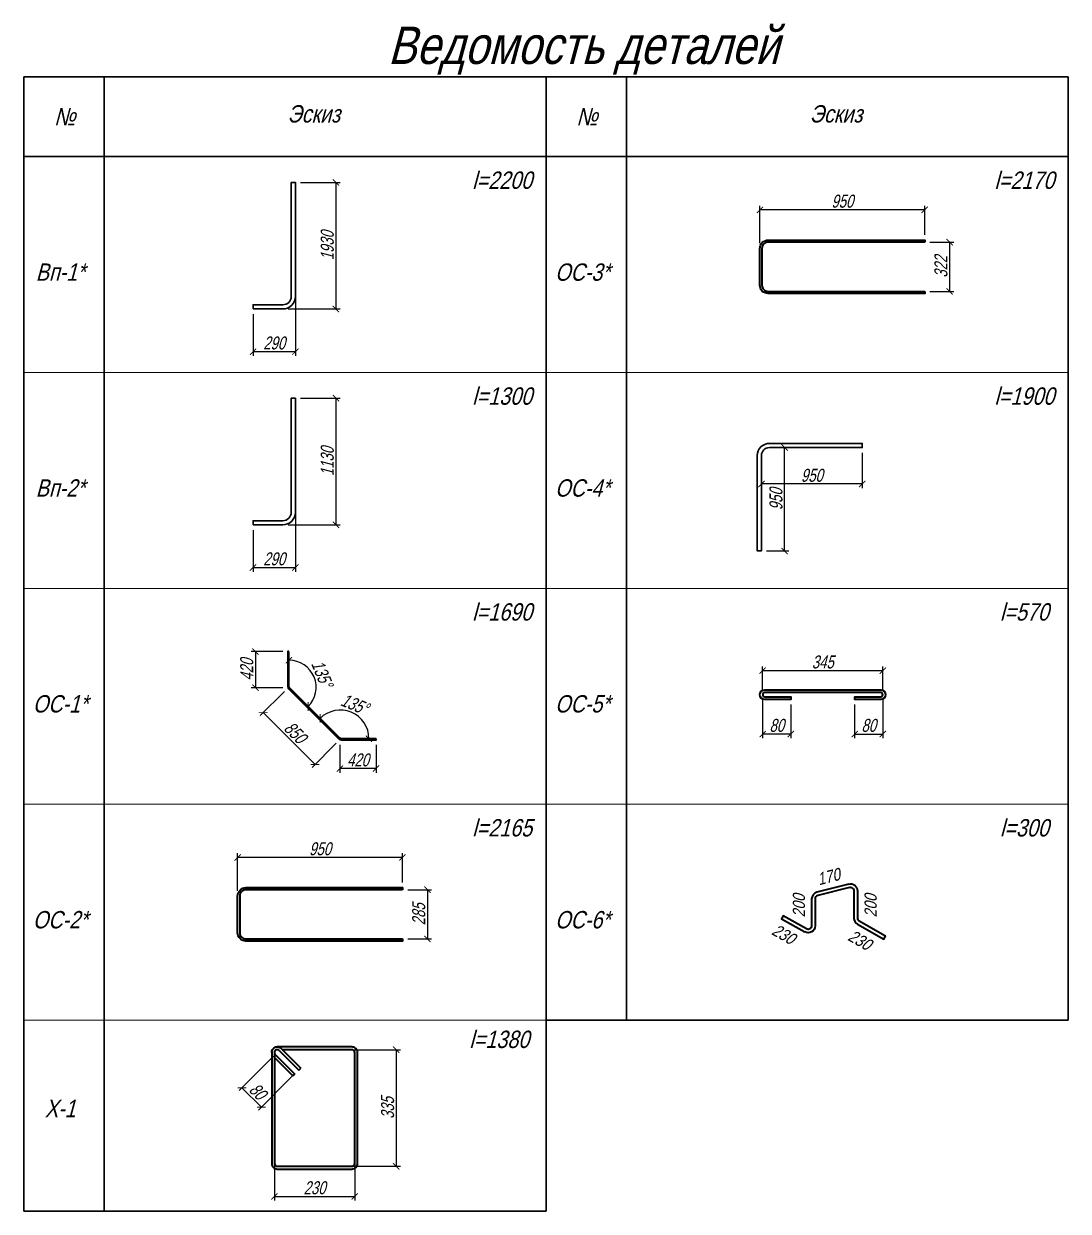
# Model space of a CAD drawing. Header units: millimetres. Extents: x 5929542 to 6152618, y 10240044 to 10382466.
# Drawn here: x 6096213 to 6099221, y 10246979 to 10250402 of the extents above; entities that cross this region are included whole.
import ezdxf
from ezdxf.enums import TextEntityAlignment as Align

# ---------------------------------------------------------------- set-up
doc = ezdxf.new("R2010")
doc.units = ezdxf.units.MM
doc.header["$PDMODE"] = 35
doc.layers.get('Defpoints').update_dxf_attribs({"color": 253})
for name, color, linetype, lineweight in [('арматура', 7, 'Continuous', 40), ('Основная', 7, 'Continuous', 30), ('Построения', 7, 'Continuous', 13), ('Размеры', 172, 'Continuous', 13), ('Текст', 134, 'Continuous', 13)]:
    doc.layers.add(name, color=color, linetype=linetype, lineweight=lineweight)
doc.styles.add('GOST 2.304', font='mipgost.ttf', dxfattribs={"width": 0.75, "oblique": 15})
doc.dimstyles.new('1k100', dxfattribs={"dimscale": 100, "dimtxt": 2.5, "dimasz": 1.2, "dimexe": 0.8, "dimexo": 1, "dimgap": 0.4, "dimtad": 1, "dimdec": 0, "dimtxsty": 'GOST 2.304', "dimblk": 'ARCHTICK', "dimcen": 2.5, "dimadec": 0, "dimazin": 0, "dimtfac": 1, "dimtdec": 0, "dimtmove": 0, "dimatfit": 3, "dimfxl": 1.25, "dimarcsym": 0})

# ---------------------------------------------------------------- blocks, each defined once
blk = doc.blocks.new('_ArchTick')
at = {"color": 0, "linetype": 'ByBlock', "const_width": 0.15}
blk.add_lwpolyline([(-0.5, -0.5), (0.5, 0.5)], dxfattribs=at)
blk = doc.blocks.new('*D671')
at = {"layer": 'Defpoints', "color": 0, "ltscale": 25, "transparency": 16777216}
for p in [(6096973.7, 10248592), (6096880, 10248488.1), (6096974.4, 10248488.1)]:
    blk.add_point(p, dxfattribs=at)
at = {"layer": 'Размеры', "color": 0, "lineweight": -2, "ltscale": 25, "transparency": 16777216}
for p, q in [((6096958.7, 10248592), (6096868, 10248592)), ((6096880, 10248592), (6096880, 10248488.1)), ((6096959.4, 10248488.1), (6096868, 10248488.1))]:
    blk.add_line(p, q, dxfattribs=at)
at = {"layer": 'Размеры', "color": 0, "lineweight": -2, "ltscale": 25, "transparency": 16777216, "xscale": 18, "yscale": 18, "zscale": 18}
for p, rotation in [((6096880, 10248592), 90), ((6096880, 10248488.1), 270)]:
    blk.add_blockref('_ArchTick', p, dxfattribs=dict(at, rotation=rotation))
at = {"layer": 'Размеры', "color": 0, "ltscale": 25, "transparency": 16777216, "insert": (6096855.3, 10248540.1), "char_height": 37.5, "attachment_point": 5, "rotation": 90, "style": 'GOST 2.304'}
blk.add_mtext('420', dxfattribs=at)
blk = doc.blocks.new('*D672')
at = {"layer": 'Defpoints', "color": 0, "ltscale": 25, "transparency": 16777216}
for p in [(6096974.4, 10248488.1), (6097123.6, 10248338.9), (6097051.8, 10248267)]:
    blk.add_point(p, dxfattribs=at)
at = {"layer": 'Размеры', "color": 0, "lineweight": -2, "ltscale": 25, "transparency": 16777216}
for p, q in [((6096963.8, 10248477.5), (6096894.1, 10248407.7)), ((6096902.6, 10248416.2), (6097051.8, 10248267)), ((6097113, 10248328.3), (6097043.3, 10248258.6))]:
    blk.add_line(p, q, dxfattribs=at)
at = {"layer": 'Размеры', "color": 0, "lineweight": -2, "ltscale": 25, "transparency": 16777216, "xscale": 18, "yscale": 18, "zscale": 18}
for p, rotation in [((6096902.6, 10248416.2), 135), ((6097051.8, 10248267), 315)]:
    blk.add_blockref('_ArchTick', p, dxfattribs=dict(at, rotation=rotation))
at = {"layer": 'Размеры', "color": 0, "ltscale": 25, "transparency": 16777216, "insert": (6096994.7, 10248359.1), "char_height": 37.5, "attachment_point": 5, "rotation": 315, "style": 'GOST 2.304'}
blk.add_mtext('850', dxfattribs=at)
blk = doc.blocks.new('*D673')
at = {"layer": 'Defpoints', "color": 0, "ltscale": 25, "transparency": 16777216}
for p in [(6097123.6, 10248338.9), (6097227.6, 10248338.2), (6097123.6, 10248255)]:
    blk.add_point(p, dxfattribs=at)
at = {"layer": 'Размеры', "color": 0, "lineweight": -2, "ltscale": 25, "transparency": 16777216}
for p, q in [((6097123.6, 10248323.9), (6097123.6, 10248243)), ((6097227.6, 10248323.2), (6097227.6, 10248243)), ((6097227.6, 10248255), (6097123.6, 10248255))]:
    blk.add_line(p, q, dxfattribs=at)
at = {"layer": 'Размеры', "color": 0, "lineweight": -2, "ltscale": 25, "transparency": 16777216, "xscale": 18, "yscale": 18, "zscale": 18, "rotation": 180}
blk.add_blockref('_ArchTick', (6097123.6, 10248255), dxfattribs=at)
at = {"layer": 'Размеры', "color": 0, "lineweight": -2, "ltscale": 25, "transparency": 16777216, "xscale": 18, "yscale": 18, "zscale": 18}
blk.add_blockref('_ArchTick', (6097227.6, 10248255), dxfattribs=at)
at = {"layer": 'Размеры', "color": 0, "ltscale": 25, "transparency": 16777216, "insert": (6097175.6, 10248279.8), "char_height": 37.5, "attachment_point": 5, "style": 'GOST 2.304'}
blk.add_mtext('420', dxfattribs=at)
blk = doc.blocks.new('*D674')
at = {"layer": 'Defpoints', "color": 0, "ltscale": 25, "transparency": 16777216}
for p in [(6096978.5, 10248487.3), (6097183, 10248399.6), (6097122.8, 10248343), (6097127.1, 10248341.2), (6097227.6, 10248341.2)]:
    blk.add_point(p, dxfattribs=at)
at = {"layer": 'Размеры', "color": 0, "lineweight": -2, "ltscale": 25, "transparency": 16777216}
blk.add_arc((6097124.6, 10248341.2), 82.6, 360, 135, dxfattribs=at)
at = {"layer": 'Размеры', "color": 0, "lineweight": -2, "ltscale": 25, "transparency": 16777216, "xscale": 18, "yscale": 18, "zscale": 18}
for p, rotation in [((6097066.2, 10248399.6), 225.0000000005846), ((6097207.1, 10248341.2), 269.9999999990226)]:
    blk.add_blockref('_ArchTick', p, dxfattribs=dict(at, rotation=rotation))
at = {"layer": 'Размеры', "color": 0, "ltscale": 25, "transparency": 16777216, "insert": (6097165.6, 10248440.4), "char_height": 37.5, "attachment_point": 5, "rotation": 337.5, "style": 'GOST 2.304'}
blk.add_mtext('135°', dxfattribs=at)
blk = doc.blocks.new('*D675')
at = {"layer": 'Defpoints', "color": 0, "ltscale": 25, "transparency": 16777216}
for p in [(6096976.7, 10248592), (6096976.7, 10248491.5), (6096978.5, 10248487.3), (6097055, 10248489), (6097122.8, 10248343)]:
    blk.add_point(p, dxfattribs=at)
at = {"layer": 'Размеры', "color": 0, "lineweight": -2, "ltscale": 25, "transparency": 16777216}
blk.add_arc((6096976.7, 10248489), 78.3, 315, 90, dxfattribs=at)
at = {"layer": 'Размеры', "color": 0, "lineweight": -2, "ltscale": 25, "transparency": 16777216, "xscale": 18, "yscale": 18, "zscale": 18}
for p, rotation in [((6096976.7, 10248567.3), 180.0000000008653), ((6097032.1, 10248433.7), 225.0000000001249)]:
    blk.add_blockref('_ArchTick', p, dxfattribs=dict(at, rotation=rotation))
at = {"layer": 'Размеры', "color": 0, "ltscale": 25, "transparency": 16777216, "insert": (6097071.9, 10248528.5), "char_height": 37.5, "attachment_point": 5, "rotation": 292.5, "style": 'GOST 2.304'}
blk.add_mtext('135°', dxfattribs=at)
blk = doc.blocks.new('*D676')
at = {"layer": 'Defpoints', "color": 0, "ltscale": 25, "transparency": 16777216}
for p in [(6097303.8, 10247905.9), (6097303.8, 10247763.9), (6097375.5, 10247763.9)]:
    blk.add_point(p, dxfattribs=at)
at = {"layer": 'Размеры', "color": 0, "lineweight": -2, "ltscale": 25, "transparency": 16777216}
for p, q in [((6097318.8, 10247905.9), (6097387.5, 10247905.9)), ((6097375.5, 10247905.9), (6097375.5, 10247763.9)), ((6097318.8, 10247763.9), (6097387.5, 10247763.9))]:
    blk.add_line(p, q, dxfattribs=at)
at = {"layer": 'Размеры', "color": 0, "lineweight": -2, "ltscale": 25, "transparency": 16777216, "xscale": 18, "yscale": 18, "zscale": 18}
for p, rotation in [((6097375.5, 10247905.9), 90), ((6097375.5, 10247763.9), 270)]:
    blk.add_blockref('_ArchTick', p, dxfattribs=dict(at, rotation=rotation))
at = {"layer": 'Размеры', "color": 0, "ltscale": 25, "transparency": 16777216, "insert": (6097350.7, 10247834.9), "char_height": 37.5, "attachment_point": 5, "rotation": 90, "style": 'GOST 2.304'}
blk.add_mtext('285', dxfattribs=at)
blk = doc.blocks.new('*D677')
at = {"layer": 'Defpoints', "color": 0, "ltscale": 25, "transparency": 16777216}
for p in [(6096828.8, 10247998.9), (6096828.8, 10247887.9), (6097303.8, 10247911.9)]:
    blk.add_point(p, dxfattribs=at)
at = {"layer": 'Размеры', "color": 0, "lineweight": -2, "ltscale": 25, "transparency": 16777216}
for p, q in [((6096828.8, 10247902.9), (6096828.8, 10248010.9)), ((6097303.8, 10247998.9), (6096828.8, 10247998.9)), ((6097303.8, 10247926.9), (6097303.8, 10248010.9))]:
    blk.add_line(p, q, dxfattribs=at)
at = {"layer": 'Размеры', "color": 0, "lineweight": -2, "ltscale": 25, "transparency": 16777216, "xscale": 18, "yscale": 18, "zscale": 18, "rotation": 180}
blk.add_blockref('_ArchTick', (6096828.8, 10247998.9), dxfattribs=at)
at = {"layer": 'Размеры', "color": 0, "lineweight": -2, "ltscale": 25, "transparency": 16777216, "xscale": 18, "yscale": 18, "zscale": 18}
blk.add_blockref('_ArchTick', (6097303.8, 10247998.9), dxfattribs=at)
at = {"layer": 'Размеры', "color": 0, "ltscale": 25, "transparency": 16777216, "insert": (6097066.3, 10248023.6), "char_height": 37.5, "attachment_point": 5, "style": 'GOST 2.304'}
blk.add_mtext('950', dxfattribs=at)
blk = doc.blocks.new('*D678')
at = {"layer": 'Defpoints', "color": 0, "ltscale": 25, "transparency": 16777216}
for p in [(6098808.1, 10249772.3), (6098808.1, 10249630.3), (6098879.8, 10249630.3)]:
    blk.add_point(p, dxfattribs=at)
at = {"layer": 'Размеры', "color": 0, "lineweight": -2, "ltscale": 25, "transparency": 16777216}
for p, q in [((6098823.1, 10249772.3), (6098891.8, 10249772.3)), ((6098879.8, 10249772.3), (6098879.8, 10249630.3)), ((6098823.1, 10249630.3), (6098891.8, 10249630.3))]:
    blk.add_line(p, q, dxfattribs=at)
at = {"layer": 'Размеры', "color": 0, "lineweight": -2, "ltscale": 25, "transparency": 16777216, "xscale": 18, "yscale": 18, "zscale": 18}
for p, rotation in [((6098879.8, 10249772.3), 90), ((6098879.8, 10249630.3), 270)]:
    blk.add_blockref('_ArchTick', p, dxfattribs=dict(at, rotation=rotation))
at = {"layer": 'Размеры', "color": 0, "ltscale": 25, "transparency": 16777216, "insert": (6098855, 10249701.3), "char_height": 37.5, "attachment_point": 5, "rotation": 90, "style": 'GOST 2.304'}
blk.add_mtext('322', dxfattribs=at)
blk = doc.blocks.new('*D679')
at = {"layer": 'Defpoints', "color": 0, "ltscale": 25, "transparency": 16777216}
for p in [(6098333.1, 10249865.3), (6098808.1, 10249778.3), (6098333.1, 10249754.3)]:
    blk.add_point(p, dxfattribs=at)
at = {"layer": 'Размеры', "color": 0, "lineweight": -2, "ltscale": 25, "transparency": 16777216}
for p, q in [((6098333.1, 10249769.3), (6098333.1, 10249877.3)), ((6098808.1, 10249865.3), (6098333.1, 10249865.3)), ((6098808.1, 10249793.3), (6098808.1, 10249877.3))]:
    blk.add_line(p, q, dxfattribs=at)
at = {"layer": 'Размеры', "color": 0, "lineweight": -2, "ltscale": 25, "transparency": 16777216, "xscale": 18, "yscale": 18, "zscale": 18, "rotation": 180}
blk.add_blockref('_ArchTick', (6098333.1, 10249865.3), dxfattribs=at)
at = {"layer": 'Размеры', "color": 0, "lineweight": -2, "ltscale": 25, "transparency": 16777216, "xscale": 18, "yscale": 18, "zscale": 18}
blk.add_blockref('_ArchTick', (6098808.1, 10249865.3), dxfattribs=at)
at = {"layer": 'Размеры', "color": 0, "ltscale": 25, "transparency": 16777216, "insert": (6098570.6, 10249890), "char_height": 37.5, "attachment_point": 5, "style": 'GOST 2.304'}
blk.add_mtext('950', dxfattribs=at)
blk = doc.blocks.new('*D682')
at = {"layer": 'Defpoints', "color": 0, "ltscale": 15, "transparency": 16777216}
for p in [(6098341.2, 10248468.3), (6098422.2, 10248454.3), (6098341.2, 10248354.6)]:
    blk.add_point(p, dxfattribs=at)
at = {"layer": 'Размеры', "color": 0, "lineweight": -2, "ltscale": 15, "transparency": 16777216}
for p, q in [((6098341.2, 10248453.3), (6098341.2, 10248342.6)), ((6098422.2, 10248439.3), (6098422.2, 10248342.6)), ((6098422.2, 10248354.6), (6098341.2, 10248354.6))]:
    blk.add_line(p, q, dxfattribs=at)
at = {"layer": 'Размеры', "color": 0, "lineweight": -2, "ltscale": 15, "transparency": 16777216, "xscale": 18, "yscale": 18, "zscale": 18, "rotation": 180}
blk.add_blockref('_ArchTick', (6098341.2, 10248354.6), dxfattribs=at)
at = {"layer": 'Размеры', "color": 0, "lineweight": -2, "ltscale": 15, "transparency": 16777216, "xscale": 18, "yscale": 18, "zscale": 18}
blk.add_blockref('_ArchTick', (6098422.2, 10248354.6), dxfattribs=at)
at = {"layer": 'Размеры', "color": 0, "ltscale": 15, "transparency": 16777216, "insert": (6098381.7, 10248379.3), "char_height": 37.5, "attachment_point": 5, "style": 'GOST 2.304'}
blk.add_mtext('80', dxfattribs=at)
blk = doc.blocks.new('*D680')
at = {"layer": 'Defpoints', "color": 0, "ltscale": 15, "transparency": 16777216}
for p in [(6098687.2, 10248468.3), (6098606.2, 10248454.3), (6098687.2, 10248354.6)]:
    blk.add_point(p, dxfattribs=at)
at = {"layer": 'Размеры', "color": 0, "lineweight": -2, "ltscale": 15, "transparency": 16777216}
for p, q in [((6098606.2, 10248439.3), (6098606.2, 10248342.6)), ((6098687.2, 10248453.3), (6098687.2, 10248342.6)), ((6098606.2, 10248354.6), (6098687.2, 10248354.6))]:
    blk.add_line(p, q, dxfattribs=at)
at = {"layer": 'Размеры', "color": 0, "lineweight": -2, "ltscale": 15, "transparency": 16777216, "xscale": 18, "yscale": 18, "zscale": 18, "rotation": 180}
blk.add_blockref('_ArchTick', (6098606.2, 10248354.6), dxfattribs=at)
at = {"layer": 'Размеры', "color": 0, "lineweight": -2, "ltscale": 15, "transparency": 16777216, "xscale": 18, "yscale": 18, "zscale": 18}
blk.add_blockref('_ArchTick', (6098687.2, 10248354.6), dxfattribs=at)
at = {"layer": 'Размеры', "color": 0, "ltscale": 15, "transparency": 16777216, "insert": (6098646.7, 10248379.3), "char_height": 37.5, "attachment_point": 5, "style": 'GOST 2.304'}
blk.add_mtext('80', dxfattribs=at)
blk = doc.blocks.new('*D681')
at = {"layer": 'Defpoints', "color": 0, "ltscale": 15, "transparency": 16777216}
for p in [(6098687.2, 10248537.3), (6098341.2, 10248468.3), (6098687.2, 10248468.3)]:
    blk.add_point(p, dxfattribs=at)
at = {"layer": 'Размеры', "color": 0, "lineweight": -2, "ltscale": 15, "transparency": 16777216}
for p, q in [((6098341.2, 10248483.3), (6098341.2, 10248549.3)), ((6098341.2, 10248537.3), (6098687.2, 10248537.3)), ((6098687.2, 10248483.3), (6098687.2, 10248549.3))]:
    blk.add_line(p, q, dxfattribs=at)
at = {"layer": 'Размеры', "color": 0, "lineweight": -2, "ltscale": 15, "transparency": 16777216, "xscale": 18, "yscale": 18, "zscale": 18, "rotation": 180}
blk.add_blockref('_ArchTick', (6098341.2, 10248537.3), dxfattribs=at)
at = {"layer": 'Размеры', "color": 0, "lineweight": -2, "ltscale": 15, "transparency": 16777216, "xscale": 18, "yscale": 18, "zscale": 18}
blk.add_blockref('_ArchTick', (6098687.2, 10248537.3), dxfattribs=at)
at = {"layer": 'Размеры', "color": 0, "ltscale": 15, "transparency": 16777216, "insert": (6098514.2, 10248562.1), "char_height": 37.5, "attachment_point": 5, "style": 'GOST 2.304'}
blk.add_mtext('345', dxfattribs=at)
blk = doc.blocks.new('*D683')
at = {"layer": 'Defpoints', "color": 0, "ltscale": 15, "transparency": 16777216}
for p in [(6098627.9, 10249180.1), (6098337.6, 10249157.1), (6098337.6, 10249075.3)]:
    blk.add_point(p, dxfattribs=at)
at = {"layer": 'Размеры', "color": 0, "lineweight": -2, "ltscale": 15, "transparency": 16777216}
for p, q in [((6098627.9, 10249165.1), (6098627.9, 10249063.3)), ((6098337.6, 10249142.1), (6098337.6, 10249063.3)), ((6098627.9, 10249075.3), (6098337.6, 10249075.3))]:
    blk.add_line(p, q, dxfattribs=at)
at = {"layer": 'Размеры', "color": 0, "lineweight": -2, "ltscale": 15, "transparency": 16777216, "xscale": 18, "yscale": 18, "zscale": 18, "rotation": 180}
blk.add_blockref('_ArchTick', (6098337.6, 10249075.3), dxfattribs=at)
at = {"layer": 'Размеры', "color": 0, "lineweight": -2, "ltscale": 15, "transparency": 16777216, "xscale": 18, "yscale": 18, "zscale": 18}
blk.add_blockref('_ArchTick', (6098627.9, 10249075.3), dxfattribs=at)
at = {"layer": 'Размеры', "color": 0, "ltscale": 15, "transparency": 16777216, "insert": (6098482.8, 10249100), "char_height": 37.5, "attachment_point": 5, "style": 'GOST 2.304'}
blk.add_mtext('950', dxfattribs=at)
blk = doc.blocks.new('*D684')
at = {"layer": 'Defpoints', "color": 0, "ltscale": 15, "transparency": 16777216}
for p in [(6098395.8, 10249180.1), (6098404.4, 10249180.1), (6098337.6, 10248882.1)]:
    blk.add_point(p, dxfattribs=at)
at = {"layer": 'Размеры', "color": 0, "lineweight": -2, "ltscale": 15, "transparency": 16777216}
for p, q in [((6098404.4, 10248882.1), (6098404.4, 10249180.1)), ((6098410.8, 10249180.1), (6098416.4, 10249180.1)), ((6098352.6, 10248882.1), (6098416.4, 10248882.1))]:
    blk.add_line(p, q, dxfattribs=at)
at = {"layer": 'Размеры', "color": 0, "lineweight": -2, "ltscale": 15, "transparency": 16777216, "xscale": 18, "yscale": 18, "zscale": 18}
for p, rotation in [((6098404.4, 10249180.1), 90), ((6098404.4, 10248882.1), 270)]:
    blk.add_blockref('_ArchTick', p, dxfattribs=dict(at, rotation=rotation))
at = {"layer": 'Размеры', "color": 0, "ltscale": 15, "transparency": 16777216, "insert": (6098379.7, 10249031.1), "char_height": 37.5, "attachment_point": 5, "rotation": 90, "style": 'GOST 2.304'}
blk.add_mtext('950', dxfattribs=at)
blk = doc.blocks.new('*D687')
at = {"layer": 'Defpoints', "color": 0, "ltscale": 15, "transparency": 16777216}
for p in [(6096995.1, 10249653.7), (6096873.2, 10249579.6), (6096995.1, 10249456.6)]:
    blk.add_point(p, dxfattribs=at)
at = {"layer": 'Размеры', "color": 0, "lineweight": -2, "ltscale": 15, "transparency": 16777216}
for p, q in [((6096995.1, 10249638.7), (6096995.1, 10249444.6)), ((6096873.2, 10249564.6), (6096873.2, 10249444.6)), ((6096873.2, 10249456.6), (6096995.1, 10249456.6))]:
    blk.add_line(p, q, dxfattribs=at)
at = {"layer": 'Размеры', "color": 0, "lineweight": -2, "ltscale": 15, "transparency": 16777216, "xscale": 18, "yscale": 18, "zscale": 18, "rotation": 180}
blk.add_blockref('_ArchTick', (6096873.2, 10249456.6), dxfattribs=at)
at = {"layer": 'Размеры', "color": 0, "lineweight": -2, "ltscale": 15, "transparency": 16777216, "xscale": 18, "yscale": 18, "zscale": 18}
blk.add_blockref('_ArchTick', (6096995.1, 10249456.6), dxfattribs=at)
at = {"layer": 'Размеры', "color": 0, "ltscale": 15, "transparency": 16777216, "insert": (6096934.1, 10249481.3), "char_height": 37.5, "attachment_point": 5, "style": 'GOST 2.304'}
blk.add_mtext('290', dxfattribs=at)
blk = doc.blocks.new('*D688')
at = {"layer": 'Defpoints', "color": 0, "ltscale": 15, "transparency": 16777216}
for p in [(6096995.1, 10249944.5), (6096959.1, 10249579.6), (6097112, 10249579.6)]:
    blk.add_point(p, dxfattribs=at)
at = {"layer": 'Размеры', "color": 0, "lineweight": -2, "ltscale": 15, "transparency": 16777216}
for p, q in [((6097010.1, 10249944.5), (6097124, 10249944.5)), ((6097112, 10249944.5), (6097112, 10249579.6)), ((6096974.1, 10249579.6), (6097124, 10249579.6))]:
    blk.add_line(p, q, dxfattribs=at)
at = {"layer": 'Размеры', "color": 0, "lineweight": -2, "ltscale": 15, "transparency": 16777216, "xscale": 18, "yscale": 18, "zscale": 18}
for p, rotation in [((6097112, 10249944.5), 90), ((6097112, 10249579.6), 270)]:
    blk.add_blockref('_ArchTick', p, dxfattribs=dict(at, rotation=rotation))
at = {"layer": 'Размеры', "color": 0, "ltscale": 15, "transparency": 16777216, "insert": (6097087.2, 10249762), "char_height": 37.5, "attachment_point": 5, "rotation": 90, "style": 'GOST 2.304'}
blk.add_mtext('1930', dxfattribs=at)
blk = doc.blocks.new('*D689')
at = {"layer": 'Defpoints', "color": 0, "ltscale": 15, "transparency": 16777216}
for p in [(6096995.1, 10249031.6), (6096873.2, 10248957.5), (6096995.1, 10248834.4)]:
    blk.add_point(p, dxfattribs=at)
at = {"layer": 'Размеры', "color": 0, "lineweight": -2, "ltscale": 15, "transparency": 16777216}
for p, q in [((6096995.1, 10249016.6), (6096995.1, 10248822.4)), ((6096873.2, 10248942.5), (6096873.2, 10248822.4)), ((6096873.2, 10248834.4), (6096995.1, 10248834.4))]:
    blk.add_line(p, q, dxfattribs=at)
at = {"layer": 'Размеры', "color": 0, "lineweight": -2, "ltscale": 15, "transparency": 16777216, "xscale": 18, "yscale": 18, "zscale": 18, "rotation": 180}
blk.add_blockref('_ArchTick', (6096873.2, 10248834.4), dxfattribs=at)
at = {"layer": 'Размеры', "color": 0, "lineweight": -2, "ltscale": 15, "transparency": 16777216, "xscale": 18, "yscale": 18, "zscale": 18}
blk.add_blockref('_ArchTick', (6096995.1, 10248834.4), dxfattribs=at)
at = {"layer": 'Размеры', "color": 0, "ltscale": 15, "transparency": 16777216, "insert": (6096934.1, 10248859.2), "char_height": 37.5, "attachment_point": 5, "style": 'GOST 2.304'}
blk.add_mtext('290', dxfattribs=at)
blk = doc.blocks.new('*D690')
at = {"layer": 'Defpoints', "color": 0, "ltscale": 15, "transparency": 16777216}
for p in [(6096995.1, 10249322.4), (6096959.1, 10248957.5), (6097112, 10248957.5)]:
    blk.add_point(p, dxfattribs=at)
at = {"layer": 'Размеры', "color": 0, "lineweight": -2, "ltscale": 15, "transparency": 16777216}
for p, q in [((6097010.1, 10249322.4), (6097124, 10249322.4)), ((6097112, 10249322.4), (6097112, 10248957.5)), ((6096974.1, 10248957.5), (6097124, 10248957.5))]:
    blk.add_line(p, q, dxfattribs=at)
at = {"layer": 'Размеры', "color": 0, "lineweight": -2, "ltscale": 15, "transparency": 16777216, "xscale": 18, "yscale": 18, "zscale": 18}
for p, rotation in [((6097112, 10249322.4), 90), ((6097112, 10248957.5), 270)]:
    blk.add_blockref('_ArchTick', p, dxfattribs=dict(at, rotation=rotation))
at = {"layer": 'Размеры', "color": 0, "ltscale": 15, "transparency": 16777216, "insert": (6097087.2, 10249139.9), "char_height": 37.5, "attachment_point": 5, "rotation": 90, "style": 'GOST 2.304'}
blk.add_mtext('1130', dxfattribs=at)
blk = doc.blocks.new('фыввыва')
at = {"layer": 'арматура', "ltscale": 10}
for p, q in [((6025456.6, 10146498.2), (6025400, 10146441.6)), ((6025462.3, 10146492.5), (6025405.7, 10146436)), ((6025473.6, 10146481.2), (6025417, 10146424.6)), ((6025405.7, 10146436), (6025400, 10146441.6)), ((6025475.9, 10146472.2), (6025422.7, 10146419)), ((6025422.7, 10146419), (6025417, 10146424.6))]:
    blk.add_line(p, q, dxfattribs=at)
blk.add_arc((6025467.9, 10146486.9), 16, 359.9986, 135, dxfattribs=at)
blk = doc.blocks.new('*D718')
at = {"layer": 'Defpoints', "color": 0, "ltscale": 25, "transparency": 16777216}
for p in [(6096935, 10247135.3), (6097166, 10247135.3), (6097166, 10247022)]:
    blk.add_point(p, dxfattribs=at)
at = {"layer": 'Размеры', "color": 0, "lineweight": -2, "ltscale": 25, "transparency": 16777216}
for p, q in [((6096935, 10247120.3), (6096935, 10247010)), ((6097166, 10247120.3), (6097166, 10247010)), ((6096935, 10247022), (6097166, 10247022))]:
    blk.add_line(p, q, dxfattribs=at)
at = {"layer": 'Размеры', "color": 0, "lineweight": -2, "ltscale": 25, "transparency": 16777216, "xscale": 18, "yscale": 18, "zscale": 18, "rotation": 180}
blk.add_blockref('_ArchTick', (6096935, 10247022), dxfattribs=at)
at = {"layer": 'Размеры', "color": 0, "lineweight": -2, "ltscale": 25, "transparency": 16777216, "xscale": 18, "yscale": 18, "zscale": 18}
blk.add_blockref('_ArchTick', (6097166, 10247022), dxfattribs=at)
at = {"layer": 'Размеры', "color": 0, "ltscale": 25, "transparency": 16777216, "insert": (6097050.5, 10247046.7), "char_height": 37.5, "attachment_point": 5, "style": 'GOST 2.304'}
blk.add_mtext('230', dxfattribs=at)
blk = doc.blocks.new('*D719')
at = {"layer": 'Defpoints', "color": 0, "ltscale": 25, "transparency": 16777216}
for p in [(6097136.5, 10247444.9), (6097136.5, 10247108.9), (6097285.7, 10247108.9)]:
    blk.add_point(p, dxfattribs=at)
at = {"layer": 'Размеры', "color": 0, "lineweight": -2, "ltscale": 25, "transparency": 16777216}
for p, q in [((6097151.5, 10247444.9), (6097297.7, 10247444.9)), ((6097285.7, 10247444.9), (6097285.7, 10247108.9)), ((6097151.5, 10247108.9), (6097297.7, 10247108.9))]:
    blk.add_line(p, q, dxfattribs=at)
at = {"layer": 'Размеры', "color": 0, "lineweight": -2, "ltscale": 25, "transparency": 16777216, "xscale": 18, "yscale": 18, "zscale": 18}
for p, rotation in [((6097285.7, 10247444.9), 90), ((6097285.7, 10247108.9), 270)]:
    blk.add_blockref('_ArchTick', p, dxfattribs=dict(at, rotation=rotation))
at = {"layer": 'Размеры', "color": 0, "ltscale": 25, "transparency": 16777216, "insert": (6097261, 10247276.9), "char_height": 37.5, "attachment_point": 5, "rotation": 90, "style": 'GOST 2.304'}
blk.add_mtext('335', dxfattribs=at)
blk = doc.blocks.new('*D720')
at = {"layer": 'Defpoints', "color": 0, "ltscale": 25, "transparency": 16777216}
for p in [(6096943, 10247436.9), (6096998.9, 10247381), (6096897.3, 10247279.4)]:
    blk.add_point(p, dxfattribs=at)
at = {"layer": 'Размеры', "color": 0, "lineweight": -2, "ltscale": 25, "transparency": 16777216}
for p, q in [((6096932.4, 10247426.3), (6096832.9, 10247326.8)), ((6096988.3, 10247370.4), (6096888.8, 10247270.9)), ((6096841.4, 10247335.3), (6096897.3, 10247279.4))]:
    blk.add_line(p, q, dxfattribs=at)
at = {"layer": 'Размеры', "color": 0, "lineweight": -2, "ltscale": 25, "transparency": 16777216, "xscale": 18, "yscale": 18, "zscale": 18}
for p, rotation in [((6096841.4, 10247335.3), 135.0000000004772), ((6096897.3, 10247279.4), 315.0000000004772)]:
    blk.add_blockref('_ArchTick', p, dxfattribs=dict(at, rotation=rotation))
at = {"layer": 'Размеры', "color": 0, "ltscale": 25, "transparency": 16777216, "insert": (6096886.8, 10247324.8), "char_height": 37.5, "attachment_point": 5, "rotation": 315, "style": 'GOST 2.304'}
blk.add_mtext('80', dxfattribs=at)

msp = doc.modelspace()

# ---------------------------------------------------------------- linework, layer by layer
at = {"ltscale": 100}
msp.add_arc((6098360.62341, 10249157.10534), 35, 90, 180, dxfattribs=at)
at = {"layer": 'арматура', "color": 3, "ltscale": 100}
for points in [[(6098808.12244, 10249630.27698), (6098808.12244, 10249624.27698), (6098357.12244, 10249624.27698, -0.4142135624), (6098333.12244, 10249648.27698), (6098333.12244, 10249754.27698, -0.4142135624), (6098357.12244, 10249778.27698), (6098808.12244, 10249778.27698), (6098808.12244, 10249772.27698)], [(6098808.12244, 10249772.27698), (6098357.12244, 10249772.27698, 0.4142135624), (6098339.12244, 10249754.27698), (6098339.12244, 10249648.27698, 0.4142135624), (6098357.12244, 10249630.27698), (6098808.12244, 10249630.27698)], [(6097303.81806, 10247763.88031), (6097303.81806, 10247757.88031), (6096852.81806, 10247757.88031, -0.4142135624), (6096828.81806, 10247781.88031), (6096828.81806, 10247887.88031, -0.4142135624), (6096852.81806, 10247911.88031), (6097303.81806, 10247911.88031), (6097303.81806, 10247905.88031)], [(6097303.81806, 10247905.88031), (6096852.81806, 10247905.88031, 0.4142135624), (6096834.81806, 10247887.88031), (6096834.81806, 10247781.88031, 0.4142135624), (6096852.81806, 10247763.88031), (6097303.81806, 10247763.88031)]]:
    msp.add_lwpolyline(points, format="xyb", dxfattribs=at)
at = {"layer": 'арматура', "color": 5, "ltscale": 100}
for points in [[(6096976.74142, 10248592.04149), (6096973.74142, 10248592.04149), (6096973.74142, 10248491.52677, 0.1989123674), (6096976.37746, 10248485.16281), (6097120.69548, 10248340.84479, 0.1989123674), (6097127.05944, 10248338.20875), (6097227.57416, 10248338.20875), (6097227.57416, 10248341.20875)], [(6097227.57416, 10248341.20875), (6097127.05944, 10248341.20875, -0.1989123674), (6097122.81686, 10248342.96605), (6096978.49878, 10248487.28413, -0.1989123674), (6096976.74142, 10248491.52677), (6096976.74142, 10248592.04149)]]:
    msp.add_lwpolyline(points, format="xyb", dxfattribs=at)
at = {"layer": 'арматура', "ltscale": 100}
msp.add_lwpolyline([(6098675.23207, 10248474.25789), (6098353.23207, 10248474.25789), (6098347.23207, 10248474.25789, 1), (6098347.23207, 10248462.25789), (6098422.23207, 10248462.25789), (6098422.23207, 10248454.25789), (6098347.23207, 10248454.25789, -1), (6098347.23207, 10248482.25789), (6098353.23207, 10248482.25789), (6098675.23207, 10248482.25789), (6098681.23207, 10248482.25789, -1), (6098681.23207, 10248454.25789), (6098606.23207, 10248454.25789), (6098606.23207, 10248462.25789), (6098681.23207, 10248462.25789, 1), (6098681.23207, 10248474.25789)], format="xyb", close=True, dxfattribs=at)
at = {"layer": 'арматура', "ltscale": 10}
for points in [[(6098589.2461, 10247922.19504), (6098497.28696, 10247898.59173, 0.3423987155), (6098482.25922, 10247879.21967), (6098482.25922, 10247801.61601, -0.5746228778), (6098467.33033, 10247792.91509)], [(6098589.2461, 10247922.19504, -0.4898703172), (6098614.21835, 10247902.82298), (6098614.21835, 10247824.15661, 0.2701453969), (6098619.28947, 10247815.45569)], [(6098591.73223, 10247912.50901, -0.4898703172), (6098604.21835, 10247902.82298), (6098604.21835, 10247824.15661, 0.2701453969), (6098614.36058, 10247806.75476)], [(6098591.73223, 10247912.50901), (6098499.77309, 10247888.9057, 0.3423987155), (6098492.25922, 10247879.21967), (6098492.25922, 10247801.61601, -0.5746228778), (6098462.40144, 10247784.21417)], [(6096948.67863, 10247442.58255, 0.668178638), (6096935.02178, 10247436.9257), (6096935.02178, 10247116.9282, 0.4142135624), (6096943.02178, 10247108.9282), (6097158.02178, 10247108.9282, 0.4142135624), (6097166.02178, 10247116.9282), (6097166.02178, 10247436.9257, 0.4142135624), (6097158.02178, 10247444.9257), (6096957.64919, 10247444.9257)]]:
    msp.add_lwpolyline(points, format="xyb", dxfattribs=at)
for points in [[(6098467.33033, 10247792.91509), (6098400.54605, 10247830.74698), (6098395.61716, 10247822.04606), (6098462.40144, 10247784.21417)], [(6098614.36058, 10247806.75476), (6098690.31917, 10247763.72582), (6098695.24806, 10247772.42674), (6098619.28947, 10247815.45569)]]:
    msp.add_lwpolyline(points, dxfattribs=at)
msp.add_lwpolyline([(6096943.02178, 10247452.9257, 0.4142135624), (6096927.02178, 10247436.9257), (6096927.02178, 10247116.9282, 0.4142135624), (6096943.02178, 10247100.9282), (6097158.02178, 10247100.9282, 0.4142135624), (6097174.02178, 10247116.9282), (6097174.02178, 10247436.9257, 0.4142135624), (6097158.02178, 10247452.9257)], format="xyb", close=True, dxfattribs=at)
at = {"layer": 'Основная'}
for points in [[(6096212.79194, 10250249.0275), (6097717.09632, 10250249.0275)], [(6096212.79194, 10250249.0275), (6096212.79194, 10246979.2491)], [(6096444.53172, 10250249.0275), (6096444.53172, 10246979.2491)], [(6097717.09632, 10250249.0275), (6097717.09632, 10246979.2491)], [(6097717.09632, 10250249.0275), (6099221.40069, 10250249.0275)], [(6097948.83609, 10250249.0275), (6097948.83609, 10247530.17528)], [(6099221.40069, 10250249.0275), (6099221.40069, 10247530.17528)], [(6096212.79194, 10250018.70417), (6097717.09632, 10250018.70417)], [(6096212.79194, 10250018.70417), (6097717.09632, 10250018.70417)], [(6097717.09632, 10250018.70417), (6099221.40069, 10250018.70417)], [(6097717.09632, 10247530.17528), (6099221.40069, 10247530.17528)], [(6096212.79194, 10246979.2491), (6097717.09632, 10246979.2491)]]:
    msp.add_lwpolyline(points, dxfattribs=at)
at = {"layer": 'Основная', "ltscale": 25}
for points in [[(6096873.17509, 10249579.59767), (6096959.12022, 10249579.59767, 0.4142135624), (6096995.12022, 10249615.59767), (6096995.12022, 10249906.78821), (6096995.12022, 10249944.49974), (6096983.12022, 10249944.49974), (6096983.12022, 10249906.78821), (6096983.12022, 10249615.59767, -0.4142135624), (6096959.12022, 10249591.59767), (6096873.17509, 10249591.59767)], [(6096873.17509, 10248957.46545), (6096959.12022, 10248957.46545, 0.4142135624), (6096995.12022, 10248993.46545), (6096995.12022, 10249284.65599), (6096995.12022, 10249322.36752), (6096983.12022, 10249322.36752), (6096983.12022, 10249284.65599), (6096983.12022, 10248993.46545, -0.4142135624), (6096959.12022, 10248969.46545), (6096873.17509, 10248969.46545)]]:
    msp.add_lwpolyline(points, format="xyb", close=True, dxfattribs=at)
at = {"layer": 'Основная', "ltscale": 10}
msp.add_lwpolyline([(6098360.62341, 10249180.10534), (6098605.49596, 10249180.10534), (6098627.88827, 10249180.10534), (6098627.88827, 10249192.10534), (6098360.62341, 10249192.10534, 0.4142135624), (6098325.62341, 10249157.10534), (6098325.62341, 10248882.12271), (6098337.62341, 10248882.12271), (6098337.62341, 10249157.10534)], format="xyb", dxfattribs=at)
msp.add_arc((6098360.62341, 10249157.10534), 23, 90, 180, dxfattribs=at)
at = {"layer": 'Основная', "ltscale": 50}
msp.add_arc((6096943.02178, 10247436.9257), 8, 45.00000003, 224.99825303, dxfattribs=at)
at = {"layer": 'Построения'}
for points in [[(6096212.79194, 10249396.57194), (6097717.09632, 10249396.57194)], [(6097717.09632, 10249396.57194), (6099221.40069, 10249396.57194)], [(6096212.79194, 10248774.43972), (6097717.09632, 10248774.43972)], [(6097717.09632, 10248774.43972), (6099221.40069, 10248774.43972)], [(6096212.79194, 10248152.3075), (6097717.09632, 10248152.3075)], [(6097717.09632, 10248152.3075), (6099221.40069, 10248152.3075)], [(6096212.79194, 10247530.17528), (6097717.09632, 10247530.17528)]]:
    msp.add_lwpolyline(points, dxfattribs=at)

# ---------------------------------------------------------------- block references
at = {"layer": 'Основная', "color": 1, "xscale": -1}
msp.add_blockref('фыввыва', (12122410.93857, 100950.06162), dxfattribs=at)

# ---------------------------------------------------------------- texts
at = {"layer": 'Текст', "style": 'GOST 2.304', "oblique": 15, "width": 0.85}
msp.add_text('Ведомость деталей', height=107.4842215, dxfattribs=at).set_placement((6097261.61727, 10250285.66802))
for s, p in [('№', (6096330.58629, 10250133.86583)), ('Эскиз', (6097047.97287, 10250141.91753)), ('№', (6097834.89067, 10250133.86583)), ('Эскиз', (6098552.27724, 10250141.91753)), ('l=2200', (6097590.75483, 10249950.75851)), ('l=2170', (6099095.0592, 10249950.75851)), ('Вп-1*', (6096317.84299, 10249685.87594)), ('ОС-3*', (6097822.14736, 10249685.87594)), ('l=1300', (6097590.75483, 10249328.62629)), ('l=1900', (6099095.0592, 10249328.62629)), ('Вп-2*', (6096317.84299, 10249063.74371)), ('ОС-4*', (6097822.14736, 10249063.74371)), ('l=1690', (6097590.75483, 10248706.49407)), ('l=570', (6099095.0592, 10248706.49407)), ('ОС-1*', (6096317.84299, 10248441.61149)), ('ОС-5*', (6097822.14736, 10248441.61149)), ('l=2165', (6097590.75483, 10248084.36185)), ('l=300', (6099095.0592, 10248084.36185)), ('ОС-2*', (6096317.84299, 10247819.47927)), ('ОС-6*', (6097822.14736, 10247819.47927)), ('l=1380', (6097582.45406, 10247474.68744)), ('Х-1', (6096317.84299, 10247275.37723))]:
    msp.add_text(s, height=50, dxfattribs=at).set_placement(p, align=Align.MIDDLE_CENTER)
for s, rotation, p in [('170', 14.3954481, (6098530.76706, 10247943.47324)), ('200', 90, (6098445.57993, 10247859.37058)), ('200', 90, (6098652.19803, 10247859.37058)), ('230', 330.46935771, (6098401.70188, 10247777.71051)), ('230', 330.46935771, (6098621.1527, 10247760.88225))]:
    msp.add_text(s, height=35, rotation=rotation, dxfattribs=at).set_placement(p, align=Align.MIDDLE_CENTER)

# ---------------------------------------------------------------- dimensions: what is measured, and where the dimension line sits
at = {"layer": 'Размеры', "ltscale": 15}
for base, p1, p2, text, picture, middle in [((6097111.96105, 10249579.59767), (6096995.12022, 10249944.49974), (6096959.12022, 10249579.59767), '1930', '*D688', (6097087.21105, 10249762.04871)), ((6097111.96105, 10248957.46545), (6096995.12022, 10249322.36752), (6096959.12022, 10248957.46545), '1130', '*D690', (6097087.21105, 10249139.91649)), ((6098404.41534, 10249180.10534), (6098337.62341, 10248882.12271), (6098395.77613, 10249180.10534), '950', '*D684', (6098379.66534, 10249031.11402))]:
    dim = msp.add_linear_dim(base=base, p1=p1, p2=p2, angle=90, text=text, dimstyle='1k100', override={"dimscale": 15, "dimlfac": 1, "dimrnd": 5, "dimtxsty": 'GOST 2.304', "dimblk1": 'ArchTick', "dimblk2": 'ArchTick', "dimsah": 1, "dimtolj": 0}, dxfattribs=at)
    dim.commit()
    dim.dimension.update_dxf_attribs({"geometry": picture, "text_midpoint": middle})
at = {"layer": 'Размеры', "ltscale": 25}
for base, p1, p2, text, picture, middle in [((6098333.12244, 10249865.28614), (6098808.12244, 10249778.27698), (6098333.12244, 10249754.27698), '950', '*D679', (6098570.62244, 10249890.03614)), ((6097123.61529, 10248255.04487), (6097227.57416, 10248338.20875), (6097123.61529, 10248338.89383), '420', '*D673', (6097175.59473, 10248279.79487)), ((6096828.81806, 10247998.88948), (6097303.81806, 10247911.88031), (6096828.81806, 10247887.88031), '950', '*D677', (6097066.31806, 10248023.63948))]:
    dim = msp.add_linear_dim(base=base, p1=p1, p2=p2, text=text, dimstyle='1k100', override={"dimscale": 15, "dimlfac": 1, "dimrnd": 5, "dimtxsty": 'GOST 2.304', "dimblk1": 'ArchTick', "dimblk2": 'ArchTick', "dimsah": 1, "dimtolj": 0}, dxfattribs=at)
    dim.commit()
    dim.dimension.update_dxf_attribs({"geometry": picture, "text_midpoint": middle})
for base, p1, p2, text, picture, middle in [((6098879.76873, 10249630.27698), (6098808.12244, 10249772.27698), (6098808.12244, 10249630.27698), '322', '*D678', (6098855.01873, 10249701.27698)), ((6096880.00214, 10248488.08262), (6096973.74142, 10248592.04149), (6096974.42651, 10248488.08262), '420', '*D671', (6096855.25214, 10248540.06205)), ((6097375.46435, 10247763.88031), (6097303.81806, 10247905.88031), (6097303.81806, 10247763.88031), '285', '*D676', (6097350.71435, 10247834.88031))]:
    dim = msp.add_linear_dim(base=base, p1=p1, p2=p2, angle=90, text=text, dimstyle='1k100', override={"dimscale": 15, "dimlfac": 1, "dimrnd": 5, "dimtxsty": 'GOST 2.304', "dimblk1": 'ArchTick', "dimblk2": 'ArchTick', "dimsah": 1, "dimtolj": 0}, dxfattribs=at)
    dim.commit()
    dim.dimension.update_dxf_attribs({"geometry": picture, "text_midpoint": middle})
at = {"layer": 'Размеры', "ltscale": 15}
for base, p1, p2, text, picture, middle in [((6096995.12022, 10249456.56428), (6096873.17509, 10249579.59767), (6096995.12022, 10249653.74892), '290', '*D687', (6096934.14766, 10249481.31428)), ((6098337.62341, 10249075.27925), (6098627.88827, 10249180.10534), (6098337.62341, 10249157.10534), '950', '*D683', (6098482.75584, 10249100.02925)), ((6096995.12022, 10248834.43206), (6096873.17509, 10248957.46545), (6096995.12022, 10249031.6167), '290', '*D689', (6096934.14766, 10248859.18206))]:
    dim = msp.add_linear_dim(base=base, p1=p1, p2=p2, text=text, dimstyle='1k100', override={"dimscale": 15, "dimlfac": 1, "dimrnd": 5, "dimtxsty": 'GOST 2.304', "dimblk1": 'ArchTick', "dimblk2": 'ArchTick', "dimsah": 1, "dimtolj": 0}, dxfattribs=at)
    dim.commit()
    dim.dimension.update_dxf_attribs({"geometry": picture, "text_midpoint": middle})
at = {"layer": 'Размеры', "ltscale": 25}
for base, line1, line2, picture, middle in [((6097054.99565, 10248489.04149), ((6097122.81686, 10248342.96605), (6096978.49878, 10248487.28413)), ((6096976.74142, 10248491.52677), (6096976.74142, 10248592.04149)), '*D675', (6097071.90492, 10248528.4595)), ((6097182.95724, 10248399.59182), ((6097227.57416, 10248341.20875), (6097127.05944, 10248341.20875)), ((6097122.81686, 10248342.96605), (6096978.49878, 10248487.28413)), '*D674', (6097165.64227, 10248440.35593))]:
    dim = msp.add_angular_dim_2l(base=base, line1=line1, line2=line2, dimstyle='1k100', override={"dimscale": 15, "dimrnd": 5, "dimblk1": 'ArchTick', "dimblk2": 'ArchTick', "dimsah": 1}, dxfattribs=at)
    dim.commit()
    dim.dimension.update_dxf_attribs({"geometry": picture, "text_midpoint": middle})
at = {"layer": 'Размеры', "ltscale": 15}
for base, p1, p2, picture, middle in [((6098687.23207, 10248537.302), (6098341.23207, 10248468.25789), (6098687.23207, 10248468.25789), '*D681', (6098514.23207, 10248562.052)), ((6098341.23207, 10248354.58565), (6098422.23207, 10248454.25789), (6098341.23207, 10248468.25789), '*D682', (6098381.73207, 10248379.33565))]:
    dim = msp.add_linear_dim(base=base, p1=p1, p2=p2, dimstyle='1k100', override={"dimscale": 15, "dimrnd": 5, "dimblk1": 'ArchTick', "dimblk2": 'ArchTick', "dimsah": 1}, dxfattribs=at)
    dim.commit()
    dim.dimension.update_dxf_attribs({"geometry": picture, "text_midpoint": middle})
at = {"layer": 'Размеры', "ltscale": 25}
dim = msp.add_aligned_dim(p1=(6096974.42651, 10248488.08262), p2=(6097123.61529, 10248338.89383), distance=-101.62029, text='850', dimstyle='1k100', override={"dimscale": 15, "dimlfac": 1, "dimrnd": 5, "dimtxsty": 'GOST 2.304', "dimblk1": 'ArchTick', "dimblk2": 'ArchTick', "dimsah": 1, "dimtolj": 0}, dxfattribs=at)
dim.commit()
dim.dimension.update_dxf_attribs({"geometry": '*D672', "text_midpoint": (6096994.6654, 10248359.13272)})
at = {"layer": 'Размеры', "ltscale": 15}
dim = msp.add_linear_dim(base=(6098687.23207, 10248354.58565), p1=(6098606.23207, 10248454.25789), p2=(6098687.23207, 10248468.25789), angle=180, dimstyle='1k100', override={"dimscale": 15, "dimrnd": 5, "dimblk1": 'ArchTick', "dimblk2": 'ArchTick', "dimsah": 1}, dxfattribs=at)
dim.commit()
dim.dimension.update_dxf_attribs({"geometry": '*D680', "text_midpoint": (6098646.73207, 10248379.33565)})
at = {"layer": 'Размеры', "ltscale": 25}
dim = msp.add_aligned_dim(p1=(6096943.02178, 10247436.9257), p2=(6096998.92887, 10247381.01861), distance=-143.77266, dimstyle='1k100', override={"dimscale": 15, "dimrnd": 5, "dimblk1": 'ArchTick', "dimblk2": 'ArchTick', "dimsah": 1}, dxfattribs=at)
dim.commit()
dim.dimension.update_dxf_attribs({"geometry": '*D720', "text_midpoint": (6096886.81359, 10247324.81042)})
dim = msp.add_linear_dim(base=(6097285.70446, 10247108.9282), p1=(6097136.54877, 10247444.9257), p2=(6097136.54877, 10247108.9282), angle=90, dimstyle='1k100', override={"dimscale": 15, "dimrnd": 5, "dimblk1": 'ArchTick', "dimblk2": 'ArchTick', "dimsah": 1}, dxfattribs=at)
dim.commit()
dim.dimension.update_dxf_attribs({"geometry": '*D719', "text_midpoint": (6097260.95446, 10247276.92695)})
dim = msp.add_linear_dim(base=(6097166.02178, 10247021.96609), p1=(6096935.02178, 10247135.3308), p2=(6097166.02178, 10247135.3308), dimstyle='1k100', override={"dimscale": 15, "dimrnd": 5, "dimblk1": 'ArchTick', "dimblk2": 'ArchTick', "dimsah": 1}, dxfattribs=at)
dim.commit()
dim.dimension.update_dxf_attribs({"geometry": '*D718', "text_midpoint": (6097050.52178, 10247046.71609)})

doc.saveas('drawing.dxf')
